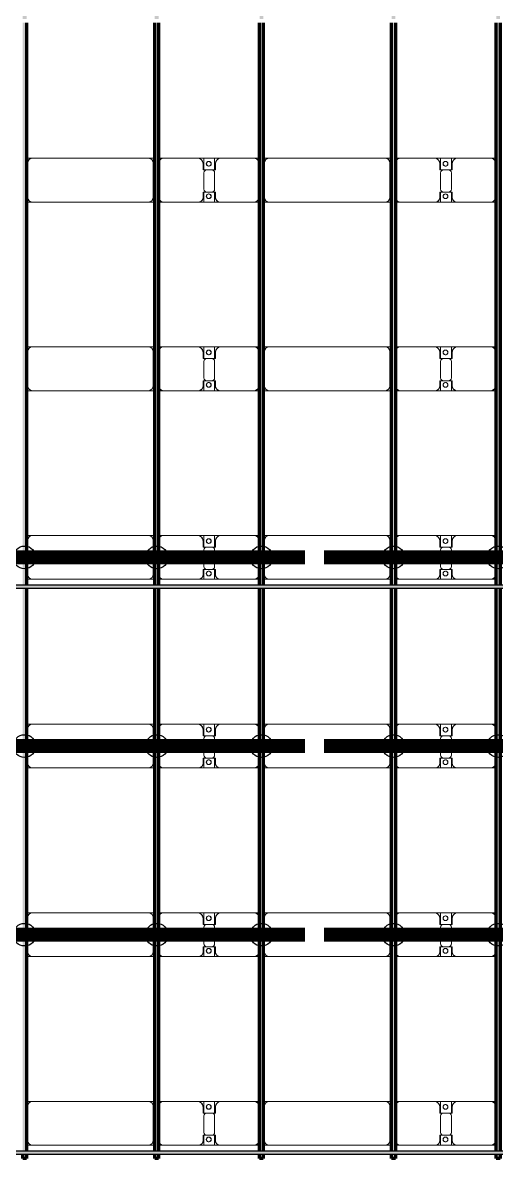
# Model space of a CAD drawing. Header units: millimetres. Extents: x -268744 to 115753, y -96240 to -10461.
# Drawn here: x -134259 to -129239, y -70687 to -58647 of the extents above; entities that cross this region are included whole.
import ezdxf

# ---------------------------------------------------------------- set-up
doc = ezdxf.new("R2010")
doc.units = ezdxf.units.MM
doc.layers.add('A-GENM', color=13, linetype='Continuous', lineweight=9)
doc.layers.add('S-BEAM', color=12, linetype='Continuous', lineweight=9)
doc.layers.add('GC-HOP 40x60 GIA CUONG', color=1, linetype='Continuous')

# ---------------------------------------------------------------- blocks, each defined once
blk = doc.blocks.new('Dầm C52 - Hộp 40x60-104813-KHUNG KẾT CẤU BÈ PIN 1')
at = {"layer": 'S-BEAM', "lineweight": 25}
blk.add_hatch(color=4, dxfattribs=at).paths.add_polyline_path([(-145811, -20), (145811, -20), (145811, 20), (-145811, 20)])
at = {"layer": 'S-BEAM', "color": 4, "lineweight": 25}
for p, q in [((-145811, 20), (145811, 20)), ((145811, -20), (-145811, -20))]:
    blk.add_line(p, q, dxfattribs=at)
blk = doc.blocks.new('Dầm C52 - Hộp 40x60-V24-KHUNG KẾT CẤU BÈ PIN 1')
at = {"layer": 'S-BEAM', "lineweight": 25}
blk.add_hatch(color=4, dxfattribs=at).paths.add_polyline_path([(-145811, -20), (145811, -20), (145811, 20), (-145811, 20)])
at = {"layer": 'S-BEAM', "color": 4, "lineweight": 25}
for p, q in [((-145811, 20), (145811, 20)), ((145811, -20), (-145811, -20))]:
    blk.add_line(p, q, dxfattribs=at)
blk = doc.blocks.new('Dai phao do pin - DẢI PHAO ĐỠ PIN-V29-KHUNG KẾT CẤU BÈ PIN 1')
at = {"layer": 'A-GENM', "color": 7}
for p, q in [((47008, 242), (47070, 242)), ((47008, 242), (47070, 242)), ((48300, 242), (47070, 242)), ((48300, 242), (48368, 242)), ((48300, 242), (48368, 242)), ((48408, 242), (48460, 242)), ((48408, 242), (48460, 242)), ((48820, 242), (48460, 242)), ((48820, 242), (49002, 242)), ((49002, 242), (48820, 242)), ((48888, 242), (49070, 242)), ((48888, 116), (48888, 242)), ((49070, 242), (48888, 242)), ((49002, 242), (49002, 116)), ((49420, 242), (49070, 242)), ((49420, 242), (49478, 242)), ((49420, 242), (49478, 242)), ((49518, 242), (49580, 242)), ((49518, 242), (49580, 242)), ((50810, 242), (49580, 242)), ((50810, 242), (50878, 242)), ((50810, 242), (50878, 242)), ((50918, 242), (50970, 242)), ((50918, 242), (50970, 242)), ((51330, 242), (50970, 242)), ((51330, 242), (51512, 242)), ((51512, 242), (51330, 242)), ((51398, 242), (51580, 242)), ((51398, 116), (51398, 242)), ((51580, 242), (51398, 242)), ((51512, 242), (51512, 116)), ((51930, 242), (51580, 242)), ((51930, 242), (51988, 242)), ((51930, 242), (51988, 242)), ((47020, 192), (47020, -173)), ((48350, -173), (48350, 192)), ((48410, 192), (48410, -173)), ((48880, 118), (48880, 182)), ((49010, 182), (49010, 118)), ((49470, -173), (49470, 192)), ((49530, 192), (49530, -173)), ((50860, -173), (50860, 192)), ((50920, 192), (50920, -173)), ((51390, 118), (51390, 182)), ((51520, 182), (51520, 118)), ((51980, -173), (51980, 192)), ((48972, 118), (48880, 118)), ((48888, 88), (48888, -88)), ((49010, 118), (48918, 118)), ((49002, -88), (49002, 88)), ((51482, 118), (51390, 118)), ((51398, 88), (51398, -88)), ((51520, 118), (51428, 118)), ((51512, -88), (51512, 88)), ((48880, -173), (48880, -118)), ((48880, -118), (48972, -118)), ((48888, -223), (48888, -116)), ((48918, -118), (49010, -118)), ((49002, -116), (49002, -223)), ((49010, -118), (49010, -173)), ((51390, -173), (51390, -118)), ((51390, -118), (51482, -118)), ((51398, -223), (51398, -116)), ((51428, -118), (51520, -118)), ((51512, -116), (51512, -223)), ((51520, -118), (51520, -173)), ((47070, -223), (47008, -223)), ((47070, -223), (47008, -223)), ((47070, -223), (48300, -223)), ((48368, -223), (48300, -223)), ((48368, -223), (48300, -223)), ((48460, -223), (48408, -223)), ((48460, -223), (48408, -223)), ((48460, -223), (48830, -223)), ((49002, -223), (48830, -223)), ((48830, -223), (49002, -223)), ((49060, -223), (48888, -223)), ((48888, -223), (49060, -223)), ((49060, -223), (49420, -223)), ((49478, -223), (49420, -223)), ((49478, -223), (49420, -223)), ((49580, -223), (49518, -223)), ((49580, -223), (49518, -223)), ((49580, -223), (50810, -223)), ((50878, -223), (50810, -223)), ((50878, -223), (50810, -223)), ((50970, -223), (50918, -223)), ((50970, -223), (50918, -223)), ((50970, -223), (51340, -223)), ((51512, -223), (51340, -223)), ((51340, -223), (51512, -223)), ((51570, -223), (51398, -223)), ((51398, -223), (51570, -223)), ((51570, -223), (51930, -223)), ((51988, -223), (51930, -223)), ((51988, -223), (51930, -223))]:
    blk.add_line(p, q, dxfattribs=at)
for centre, radius, start, end in [((47070, 192), 50, 90, 180), ((48300, 192), 50, 0, 90), ((48300, 192), 50, 60, 90), ((48460, 192), 50, 90, 180), ((48820, 182), 60, 0, 90), ((49070, 182), 60, 90, 180), ((49420, 192), 50, 0, 90), ((49580, 192), 50, 90, 180), ((50810, 192), 50, 360, 90), ((50810, 192), 50, 60, 90), ((50970, 192), 50, 90, 180), ((51330, 182), 60, 0, 90), ((51580, 182), 60, 90, 180), ((51930, 192), 50, 0, 90), ((47070, 192), 50, 150, 180), ((47070, 192), 50, 105, 135), ((48300, 192), 50, 15, 30), ((48460, 192), 50, 105, 180), ((48820, 182), 60, 0, 60), ((48939, 183), 25, 0, 180), ((48939, 183), 25, 0, 165), ((48939, 183), 25, 180, 360), ((48941, 183), 25, 0, 180), ((48941, 183), 25, 90, 180), ((48941, 183), 25, 180, 360), ((48941, 183), 25, 180, 300), ((48939, 183), 25, 210, 0), ((48941, 183), 25, 15, 75), ((48941, 183), 25, 330, 345), ((49070, 182), 60, 120, 180), ((49420, 192), 50, 0, 75), ((49580, 192), 50, 150, 180), ((49580, 192), 50, 105, 135), ((50810, 192), 50, 15, 30), ((50970, 192), 50, 105, 180), ((51330, 182), 60, 0, 60), ((51449, 183), 25, 360, 180), ((51449, 183), 25, 360, 165), ((51449, 183), 25, 180, 0), ((51451, 183), 25, 0, 180), ((51451, 183), 25, 90, 180), ((51451, 183), 25, 180, 0), ((51451, 183), 25, 180, 300), ((51449, 183), 25, 210, 360), ((51451, 183), 25, 15, 75), ((51451, 183), 25, 330, 345), ((51580, 182), 60, 120, 180), ((51930, 192), 50, 0, 75), ((48918, 88), 30, 90, 180), ((48972, 88), 30, 0, 90), ((51428, 88), 30, 90, 180), ((51482, 88), 30, 0, 90), ((48918, -88), 30, 180, 270), ((48972, -88), 30, 270, 360), ((51428, -88), 30, 180, 270), ((51482, -88), 30, 270, 0), ((47070, -173), 50, 180, 270), ((47070, -173), 50, 180, 210), ((47070, -173), 50, 240, 270), ((48300, -173), 50, 270, 0), ((48300, -173), 50, 285, 300), ((48300, -173), 50, 330, 0), ((48460, -173), 50, 180, 270), ((48460, -173), 50, 180, 255), ((48830, -173), 50, 270, 0), ((48830, -173), 50, 285, 0), ((48939, -162), 25, 0, 180), ((48939, -162), 25, 105, 165), ((48939, -162), 25, 180, 0), ((48939, -162), 25, 195, 0), ((48941, -162), 25, 360, 180), ((48941, -162), 25, 105, 180), ((48941, -162), 25, 180, 360), ((48941, -162), 25, 180, 270), ((48939, -162), 25, 0, 75), ((48941, -162), 25, 15, 75), ((48941, -162), 25, 285, 345), ((49060, -173), 50, 180, 270), ((49060, -173), 50, 180, 255), ((49420, -173), 50, 270, 360), ((49420, -173), 50, 285, 360), ((49580, -173), 50, 180, 270), ((49580, -173), 50, 180, 210), ((49580, -173), 50, 240, 270), ((50810, -173), 50, 270, 0), ((50810, -173), 50, 285, 300), ((50810, -173), 50, 330, 0), ((50970, -173), 50, 180, 270), ((50970, -173), 50, 180, 255), ((51340, -173), 50, 270, 360), ((51340, -173), 50, 285, 0), ((51449, -162), 25, 360, 180), ((51449, -162), 25, 105, 165), ((51449, -162), 25, 180, 0), ((51449, -162), 25, 195, 360), ((51451, -162), 25, 0, 180), ((51451, -162), 25, 105, 180), ((51451, -162), 25, 180, 0), ((51451, -162), 25, 180, 270), ((51449, -162), 25, 360, 75), ((51451, -162), 25, 15, 75), ((51451, -162), 25, 285, 345), ((51570, -173), 50, 180, 270), ((51570, -173), 50, 180, 255), ((51930, -173), 50, 270, 0), ((51930, -173), 50, 285, 0)]:
    blk.add_arc(centre, radius, start, end, dxfattribs=at)
blk = doc.blocks.new('Dai phao do pin - DẢI PHAO ĐỠ PIN-V30-KHUNG KẾT CẤU BÈ PIN 1')
at = {"layer": 'A-GENM', "color": 7}
for p, q in [((47008, 242), (47070, 242)), ((47008, 242), (47070, 242)), ((48300, 242), (47070, 242)), ((48300, 242), (48368, 242)), ((48300, 242), (48368, 242)), ((48408, 242), (48460, 242)), ((48408, 242), (48460, 242)), ((48820, 242), (48460, 242)), ((48820, 242), (49002, 242)), ((49002, 242), (48820, 242)), ((48888, 242), (49070, 242)), ((48888, 116), (48888, 242)), ((49070, 242), (48888, 242)), ((49002, 242), (49002, 116)), ((49420, 242), (49070, 242)), ((49420, 242), (49478, 242)), ((49420, 242), (49478, 242)), ((49518, 242), (49580, 242)), ((49518, 242), (49580, 242)), ((50810, 242), (49580, 242)), ((50810, 242), (50878, 242)), ((50810, 242), (50878, 242)), ((50918, 242), (50970, 242)), ((50918, 242), (50970, 242)), ((51330, 242), (50970, 242)), ((51330, 242), (51512, 242)), ((51512, 242), (51330, 242)), ((51398, 242), (51580, 242)), ((51398, 116), (51398, 242)), ((51580, 242), (51398, 242)), ((51512, 242), (51512, 116)), ((51930, 242), (51580, 242)), ((51930, 242), (51988, 242)), ((51930, 242), (51988, 242)), ((47020, 192), (47020, -173)), ((48350, -173), (48350, 192)), ((48410, 192), (48410, -173)), ((48880, 118), (48880, 182)), ((49010, 182), (49010, 118)), ((49470, -173), (49470, 192)), ((49530, 192), (49530, -173)), ((50860, -173), (50860, 192)), ((50920, 192), (50920, -173)), ((51390, 118), (51390, 182)), ((51520, 182), (51520, 118)), ((51980, -173), (51980, 192)), ((48972, 118), (48880, 118)), ((48888, 88), (48888, -88)), ((49010, 118), (48918, 118)), ((49002, -88), (49002, 88)), ((51482, 118), (51390, 118)), ((51398, 88), (51398, -88)), ((51520, 118), (51428, 118)), ((51512, -88), (51512, 88)), ((48880, -173), (48880, -118)), ((48880, -118), (48972, -118)), ((48888, -223), (48888, -116)), ((48918, -118), (49010, -118)), ((49002, -116), (49002, -223)), ((49010, -118), (49010, -173)), ((51390, -173), (51390, -118)), ((51390, -118), (51482, -118)), ((51398, -223), (51398, -116)), ((51428, -118), (51520, -118)), ((51512, -116), (51512, -223)), ((51520, -118), (51520, -173)), ((47070, -223), (47008, -223)), ((47070, -223), (47008, -223)), ((47070, -223), (48300, -223)), ((48368, -223), (48300, -223)), ((48368, -223), (48300, -223)), ((48460, -223), (48408, -223)), ((48460, -223), (48408, -223)), ((48460, -223), (48830, -223)), ((49002, -223), (48830, -223)), ((48830, -223), (49002, -223)), ((49060, -223), (48888, -223)), ((48888, -223), (49060, -223)), ((49060, -223), (49420, -223)), ((49478, -223), (49420, -223)), ((49478, -223), (49420, -223)), ((49580, -223), (49518, -223)), ((49580, -223), (49518, -223)), ((49580, -223), (50810, -223)), ((50878, -223), (50810, -223)), ((50878, -223), (50810, -223)), ((50970, -223), (50918, -223)), ((50970, -223), (50918, -223)), ((50970, -223), (51340, -223)), ((51512, -223), (51340, -223)), ((51340, -223), (51512, -223)), ((51570, -223), (51398, -223)), ((51398, -223), (51570, -223)), ((51570, -223), (51930, -223)), ((51988, -223), (51930, -223)), ((51988, -223), (51930, -223))]:
    blk.add_line(p, q, dxfattribs=at)
for centre, radius, start, end in [((47070, 192), 50, 90, 180), ((48300, 192), 50, 0, 90), ((48300, 192), 50, 60, 90), ((48460, 192), 50, 90, 180), ((48820, 182), 60, 0, 90), ((49070, 182), 60, 90, 180), ((49420, 192), 50, 0, 90), ((49580, 192), 50, 90, 180), ((50810, 192), 50, 360, 90), ((50810, 192), 50, 60, 90), ((50970, 192), 50, 90, 180), ((51330, 182), 60, 0, 90), ((51580, 182), 60, 90, 180), ((51930, 192), 50, 0, 90), ((47070, 192), 50, 150, 180), ((47070, 192), 50, 105, 135), ((48300, 192), 50, 15, 30), ((48460, 192), 50, 105, 180), ((48820, 182), 60, 0, 60), ((48939, 183), 25, 0, 180), ((48939, 183), 25, 0, 165), ((48939, 183), 25, 180, 360), ((48941, 183), 25, 0, 180), ((48941, 183), 25, 90, 180), ((48941, 183), 25, 180, 360), ((48941, 183), 25, 180, 300), ((48939, 183), 25, 210, 0), ((48941, 183), 25, 15, 75), ((48941, 183), 25, 330, 345), ((49070, 182), 60, 120, 180), ((49420, 192), 50, 0, 75), ((49580, 192), 50, 150, 180), ((49580, 192), 50, 105, 135), ((50810, 192), 50, 15, 30), ((50970, 192), 50, 105, 180), ((51330, 182), 60, 0, 60), ((51449, 183), 25, 360, 180), ((51449, 183), 25, 360, 165), ((51449, 183), 25, 180, 0), ((51451, 183), 25, 0, 180), ((51451, 183), 25, 90, 180), ((51451, 183), 25, 180, 0), ((51451, 183), 25, 180, 300), ((51449, 183), 25, 210, 360), ((51451, 183), 25, 15, 75), ((51451, 183), 25, 330, 345), ((51580, 182), 60, 120, 180), ((51930, 192), 50, 0, 75), ((48918, 88), 30, 90, 180), ((48972, 88), 30, 0, 90), ((51428, 88), 30, 90, 180), ((51482, 88), 30, 0, 90), ((48918, -88), 30, 180, 270), ((48972, -88), 30, 270, 360), ((51428, -88), 30, 180, 270), ((51482, -88), 30, 270, 0), ((47070, -173), 50, 180, 270), ((47070, -173), 50, 180, 210), ((47070, -173), 50, 240, 270), ((48300, -173), 50, 270, 0), ((48300, -173), 50, 285, 300), ((48300, -173), 50, 330, 0), ((48460, -173), 50, 180, 270), ((48460, -173), 50, 180, 255), ((48830, -173), 50, 270, 0), ((48830, -173), 50, 285, 0), ((48939, -162), 25, 0, 180), ((48939, -162), 25, 105, 165), ((48939, -162), 25, 180, 0), ((48939, -162), 25, 195, 0), ((48941, -162), 25, 360, 180), ((48941, -162), 25, 105, 180), ((48941, -162), 25, 180, 360), ((48941, -162), 25, 180, 270), ((48939, -162), 25, 0, 75), ((48941, -162), 25, 15, 75), ((48941, -162), 25, 285, 345), ((49060, -173), 50, 180, 270), ((49060, -173), 50, 180, 255), ((49420, -173), 50, 270, 360), ((49420, -173), 50, 285, 360), ((49580, -173), 50, 180, 270), ((49580, -173), 50, 180, 210), ((49580, -173), 50, 240, 270), ((50810, -173), 50, 270, 0), ((50810, -173), 50, 285, 300), ((50810, -173), 50, 330, 0), ((50970, -173), 50, 180, 270), ((50970, -173), 50, 180, 255), ((51340, -173), 50, 270, 360), ((51340, -173), 50, 285, 0), ((51449, -162), 25, 360, 180), ((51449, -162), 25, 105, 165), ((51449, -162), 25, 180, 0), ((51449, -162), 25, 195, 360), ((51451, -162), 25, 0, 180), ((51451, -162), 25, 105, 180), ((51451, -162), 25, 180, 0), ((51451, -162), 25, 180, 270), ((51449, -162), 25, 360, 75), ((51451, -162), 25, 15, 75), ((51451, -162), 25, 285, 345), ((51570, -173), 50, 180, 270), ((51570, -173), 50, 180, 255), ((51930, -173), 50, 270, 0), ((51930, -173), 50, 285, 0)]:
    blk.add_arc(centre, radius, start, end, dxfattribs=at)
blk = doc.blocks.new('Dai phao do pin - DẢI PHAO ĐỠ PIN-V31-KHUNG KẾT CẤU BÈ PIN 1')
at = {"layer": 'A-GENM', "color": 7}
for p, q in [((47008, 242), (47070, 242)), ((47008, 242), (47070, 242)), ((48300, 242), (47070, 242)), ((48300, 242), (48368, 242)), ((48300, 242), (48368, 242)), ((48408, 242), (48460, 242)), ((48408, 242), (48460, 242)), ((48820, 242), (48460, 242)), ((48820, 242), (49002, 242)), ((49002, 242), (48820, 242)), ((48888, 242), (49070, 242)), ((48888, 116), (48888, 242)), ((49070, 242), (48888, 242)), ((49002, 242), (49002, 116)), ((49420, 242), (49070, 242)), ((49420, 242), (49478, 242)), ((49420, 242), (49478, 242)), ((49518, 242), (49580, 242)), ((49518, 242), (49580, 242)), ((50810, 242), (49580, 242)), ((50810, 242), (50878, 242)), ((50810, 242), (50878, 242)), ((50918, 242), (50970, 242)), ((50918, 242), (50970, 242)), ((51330, 242), (50970, 242)), ((51330, 242), (51512, 242)), ((51512, 242), (51330, 242)), ((51398, 242), (51580, 242)), ((51398, 116), (51398, 242)), ((51580, 242), (51398, 242)), ((51512, 242), (51512, 116)), ((51930, 242), (51580, 242)), ((51930, 242), (51988, 242)), ((51930, 242), (51988, 242)), ((47020, 192), (47020, -173)), ((48350, -173), (48350, 192)), ((48410, 192), (48410, -173)), ((48880, 118), (48880, 182)), ((49010, 182), (49010, 118)), ((49470, -173), (49470, 192)), ((49530, 192), (49530, -173)), ((50860, -173), (50860, 192)), ((50920, 192), (50920, -173)), ((51390, 118), (51390, 182)), ((51520, 182), (51520, 118)), ((51980, -173), (51980, 192)), ((48972, 118), (48880, 118)), ((48888, 88), (48888, -88)), ((49010, 118), (48918, 118)), ((49002, -88), (49002, 88)), ((51482, 118), (51390, 118)), ((51398, 88), (51398, -88)), ((51520, 118), (51428, 118)), ((51512, -88), (51512, 88)), ((48880, -173), (48880, -118)), ((48880, -118), (48972, -118)), ((48888, -223), (48888, -116)), ((48918, -118), (49010, -118)), ((49002, -116), (49002, -223)), ((49010, -118), (49010, -173)), ((51390, -173), (51390, -118)), ((51390, -118), (51482, -118)), ((51398, -223), (51398, -116)), ((51428, -118), (51520, -118)), ((51512, -116), (51512, -223)), ((51520, -118), (51520, -173)), ((47070, -223), (47008, -223)), ((47070, -223), (47008, -223)), ((47070, -223), (48300, -223)), ((48368, -223), (48300, -223)), ((48368, -223), (48300, -223)), ((48460, -223), (48408, -223)), ((48460, -223), (48408, -223)), ((48460, -223), (48830, -223)), ((49002, -223), (48830, -223)), ((48830, -223), (49002, -223)), ((49060, -223), (48888, -223)), ((48888, -223), (49060, -223)), ((49060, -223), (49420, -223)), ((49478, -223), (49420, -223)), ((49478, -223), (49420, -223)), ((49580, -223), (49518, -223)), ((49580, -223), (49518, -223)), ((49580, -223), (50810, -223)), ((50878, -223), (50810, -223)), ((50878, -223), (50810, -223)), ((50970, -223), (50918, -223)), ((50970, -223), (50918, -223)), ((50970, -223), (51340, -223)), ((51512, -223), (51340, -223)), ((51340, -223), (51512, -223)), ((51570, -223), (51398, -223)), ((51398, -223), (51570, -223)), ((51570, -223), (51930, -223)), ((51988, -223), (51930, -223)), ((51988, -223), (51930, -223))]:
    blk.add_line(p, q, dxfattribs=at)
for centre, radius, start, end in [((47070, 192), 50, 90, 180), ((48300, 192), 50, 0, 90), ((48300, 192), 50, 60, 90), ((48460, 192), 50, 90, 180), ((48820, 182), 60, 0, 90), ((49070, 182), 60, 90, 180), ((49420, 192), 50, 0, 90), ((49580, 192), 50, 90, 180), ((50810, 192), 50, 360, 90), ((50810, 192), 50, 60, 90), ((50970, 192), 50, 90, 180), ((51330, 182), 60, 0, 90), ((51580, 182), 60, 90, 180), ((51930, 192), 50, 0, 90), ((47070, 192), 50, 150, 180), ((47070, 192), 50, 105, 135), ((48300, 192), 50, 15, 30), ((48460, 192), 50, 105, 180), ((48820, 182), 60, 0, 60), ((48939, 183), 25, 0, 180), ((48939, 183), 25, 0, 165), ((48939, 183), 25, 180, 360), ((48941, 183), 25, 0, 180), ((48941, 183), 25, 90, 180), ((48941, 183), 25, 180, 360), ((48941, 183), 25, 180, 300), ((48939, 183), 25, 210, 0), ((48941, 183), 25, 15, 75), ((48941, 183), 25, 330, 345), ((49070, 182), 60, 120, 180), ((49420, 192), 50, 0, 75), ((49580, 192), 50, 150, 180), ((49580, 192), 50, 105, 135), ((50810, 192), 50, 15, 30), ((50970, 192), 50, 105, 180), ((51330, 182), 60, 0, 60), ((51449, 183), 25, 360, 180), ((51449, 183), 25, 360, 165), ((51449, 183), 25, 180, 0), ((51451, 183), 25, 0, 180), ((51451, 183), 25, 90, 180), ((51451, 183), 25, 180, 0), ((51451, 183), 25, 180, 300), ((51449, 183), 25, 210, 360), ((51451, 183), 25, 15, 75), ((51451, 183), 25, 330, 345), ((51580, 182), 60, 120, 180), ((51930, 192), 50, 0, 75), ((48918, 88), 30, 90, 180), ((48972, 88), 30, 0, 90), ((51428, 88), 30, 90, 180), ((51482, 88), 30, 0, 90), ((48918, -88), 30, 180, 270), ((48972, -88), 30, 270, 360), ((51428, -88), 30, 180, 270), ((51482, -88), 30, 270, 0), ((47070, -173), 50, 180, 270), ((47070, -173), 50, 180, 210), ((47070, -173), 50, 240, 270), ((48300, -173), 50, 270, 0), ((48300, -173), 50, 285, 300), ((48300, -173), 50, 330, 0), ((48460, -173), 50, 180, 270), ((48460, -173), 50, 180, 255), ((48830, -173), 50, 270, 0), ((48830, -173), 50, 285, 0), ((48939, -162), 25, 0, 180), ((48939, -162), 25, 105, 165), ((48939, -162), 25, 180, 0), ((48939, -162), 25, 195, 0), ((48941, -162), 25, 360, 180), ((48941, -162), 25, 105, 180), ((48941, -162), 25, 180, 360), ((48941, -162), 25, 180, 270), ((48939, -162), 25, 0, 75), ((48941, -162), 25, 15, 75), ((48941, -162), 25, 285, 345), ((49060, -173), 50, 180, 270), ((49060, -173), 50, 180, 255), ((49420, -173), 50, 270, 360), ((49420, -173), 50, 285, 360), ((49580, -173), 50, 180, 270), ((49580, -173), 50, 180, 210), ((49580, -173), 50, 240, 270), ((50810, -173), 50, 270, 0), ((50810, -173), 50, 285, 300), ((50810, -173), 50, 330, 0), ((50970, -173), 50, 180, 270), ((50970, -173), 50, 180, 255), ((51340, -173), 50, 270, 360), ((51340, -173), 50, 285, 0), ((51449, -162), 25, 360, 180), ((51449, -162), 25, 105, 165), ((51449, -162), 25, 180, 0), ((51449, -162), 25, 195, 360), ((51451, -162), 25, 0, 180), ((51451, -162), 25, 105, 180), ((51451, -162), 25, 180, 0), ((51451, -162), 25, 180, 270), ((51449, -162), 25, 360, 75), ((51451, -162), 25, 15, 75), ((51451, -162), 25, 285, 345), ((51570, -173), 50, 180, 270), ((51570, -173), 50, 180, 255), ((51930, -173), 50, 270, 0), ((51930, -173), 50, 285, 0)]:
    blk.add_arc(centre, radius, start, end, dxfattribs=at)
blk = doc.blocks.new('Dai phao do pin - DẢI PHAO ĐỠ PIN-V32-KHUNG KẾT CẤU BÈ PIN 1')
at = {"layer": 'A-GENM', "color": 7}
for p, q in [((47008, 242), (47070, 242)), ((47008, 242), (47070, 242)), ((48300, 242), (47070, 242)), ((48300, 242), (48368, 242)), ((48300, 242), (48368, 242)), ((48408, 242), (48460, 242)), ((48408, 242), (48460, 242)), ((48820, 242), (48460, 242)), ((48820, 242), (49002, 242)), ((49002, 242), (48820, 242)), ((48888, 242), (49070, 242)), ((48888, 116), (48888, 242)), ((49070, 242), (48888, 242)), ((49002, 242), (49002, 116)), ((49420, 242), (49070, 242)), ((49420, 242), (49478, 242)), ((49420, 242), (49478, 242)), ((49518, 242), (49580, 242)), ((49518, 242), (49580, 242)), ((50810, 242), (49580, 242)), ((50810, 242), (50878, 242)), ((50810, 242), (50878, 242)), ((50918, 242), (50970, 242)), ((50918, 242), (50970, 242)), ((51330, 242), (50970, 242)), ((51330, 242), (51512, 242)), ((51512, 242), (51330, 242)), ((51398, 242), (51580, 242)), ((51398, 116), (51398, 242)), ((51580, 242), (51398, 242)), ((51512, 242), (51512, 116)), ((51930, 242), (51580, 242)), ((51930, 242), (51988, 242)), ((51930, 242), (51988, 242)), ((47020, 192), (47020, -173)), ((48350, -173), (48350, 192)), ((48410, 192), (48410, -173)), ((48880, 118), (48880, 182)), ((49010, 182), (49010, 118)), ((49470, -173), (49470, 192)), ((49530, 192), (49530, -173)), ((50860, -173), (50860, 192)), ((50920, 192), (50920, -173)), ((51390, 118), (51390, 182)), ((51520, 182), (51520, 118)), ((51980, -173), (51980, 192)), ((48972, 118), (48880, 118)), ((48888, 88), (48888, -88)), ((49010, 118), (48918, 118)), ((49002, -88), (49002, 88)), ((51482, 118), (51390, 118)), ((51398, 88), (51398, -88)), ((51520, 118), (51428, 118)), ((51512, -88), (51512, 88)), ((48880, -173), (48880, -118)), ((48880, -118), (48972, -118)), ((48888, -223), (48888, -116)), ((48918, -118), (49010, -118)), ((49002, -116), (49002, -223)), ((49010, -118), (49010, -173)), ((51390, -173), (51390, -118)), ((51390, -118), (51482, -118)), ((51398, -223), (51398, -116)), ((51428, -118), (51520, -118)), ((51512, -116), (51512, -223)), ((51520, -118), (51520, -173)), ((47070, -223), (47008, -223)), ((47070, -223), (47008, -223)), ((47070, -223), (48300, -223)), ((48368, -223), (48300, -223)), ((48368, -223), (48300, -223)), ((48460, -223), (48408, -223)), ((48460, -223), (48408, -223)), ((48460, -223), (48830, -223)), ((49002, -223), (48830, -223)), ((48830, -223), (49002, -223)), ((49060, -223), (48888, -223)), ((48888, -223), (49060, -223)), ((49060, -223), (49420, -223)), ((49478, -223), (49420, -223)), ((49478, -223), (49420, -223)), ((49580, -223), (49518, -223)), ((49580, -223), (49518, -223)), ((49580, -223), (50810, -223)), ((50878, -223), (50810, -223)), ((50878, -223), (50810, -223)), ((50970, -223), (50918, -223)), ((50970, -223), (50918, -223)), ((50970, -223), (51340, -223)), ((51512, -223), (51340, -223)), ((51340, -223), (51512, -223)), ((51570, -223), (51398, -223)), ((51398, -223), (51570, -223)), ((51570, -223), (51930, -223)), ((51988, -223), (51930, -223)), ((51988, -223), (51930, -223))]:
    blk.add_line(p, q, dxfattribs=at)
for centre, radius, start, end in [((47070, 192), 50, 90, 180), ((48300, 192), 50, 0, 90), ((48300, 192), 50, 60, 90), ((48460, 192), 50, 90, 180), ((48820, 182), 60, 0, 90), ((49070, 182), 60, 90, 180), ((49420, 192), 50, 0, 90), ((49580, 192), 50, 90, 180), ((50810, 192), 50, 360, 90), ((50810, 192), 50, 60, 90), ((50970, 192), 50, 90, 180), ((51330, 182), 60, 0, 90), ((51580, 182), 60, 90, 180), ((51930, 192), 50, 0, 90), ((47070, 192), 50, 150, 180), ((47070, 192), 50, 105, 135), ((48300, 192), 50, 15, 30), ((48460, 192), 50, 105, 180), ((48820, 182), 60, 0, 60), ((48939, 183), 25, 0, 180), ((48939, 183), 25, 0, 165), ((48939, 183), 25, 180, 360), ((48941, 183), 25, 0, 180), ((48941, 183), 25, 90, 180), ((48941, 183), 25, 180, 360), ((48941, 183), 25, 180, 300), ((48939, 183), 25, 210, 0), ((48941, 183), 25, 15, 75), ((48941, 183), 25, 330, 345), ((49070, 182), 60, 120, 180), ((49420, 192), 50, 0, 75), ((49580, 192), 50, 150, 180), ((49580, 192), 50, 105, 135), ((50810, 192), 50, 15, 30), ((50970, 192), 50, 105, 180), ((51330, 182), 60, 0, 60), ((51449, 183), 25, 360, 180), ((51449, 183), 25, 360, 165), ((51449, 183), 25, 180, 0), ((51451, 183), 25, 0, 180), ((51451, 183), 25, 90, 180), ((51451, 183), 25, 180, 0), ((51451, 183), 25, 180, 300), ((51449, 183), 25, 210, 360), ((51451, 183), 25, 15, 75), ((51451, 183), 25, 330, 345), ((51580, 182), 60, 120, 180), ((51930, 192), 50, 0, 75), ((48918, 88), 30, 90, 180), ((48972, 88), 30, 0, 90), ((51428, 88), 30, 90, 180), ((51482, 88), 30, 0, 90), ((48918, -88), 30, 180, 270), ((48972, -88), 30, 270, 360), ((51428, -88), 30, 180, 270), ((51482, -88), 30, 270, 0), ((47070, -173), 50, 180, 270), ((47070, -173), 50, 180, 210), ((47070, -173), 50, 240, 270), ((48300, -173), 50, 270, 0), ((48300, -173), 50, 285, 300), ((48300, -173), 50, 330, 0), ((48460, -173), 50, 180, 270), ((48460, -173), 50, 180, 255), ((48830, -173), 50, 270, 0), ((48830, -173), 50, 285, 0), ((48939, -162), 25, 0, 180), ((48939, -162), 25, 105, 165), ((48939, -162), 25, 180, 0), ((48939, -162), 25, 195, 0), ((48941, -162), 25, 360, 180), ((48941, -162), 25, 105, 180), ((48941, -162), 25, 180, 360), ((48941, -162), 25, 180, 270), ((48939, -162), 25, 0, 75), ((48941, -162), 25, 15, 75), ((48941, -162), 25, 285, 345), ((49060, -173), 50, 180, 270), ((49060, -173), 50, 180, 255), ((49420, -173), 50, 270, 360), ((49420, -173), 50, 285, 360), ((49580, -173), 50, 180, 270), ((49580, -173), 50, 180, 210), ((49580, -173), 50, 240, 270), ((50810, -173), 50, 270, 0), ((50810, -173), 50, 285, 300), ((50810, -173), 50, 330, 0), ((50970, -173), 50, 180, 270), ((50970, -173), 50, 180, 255), ((51340, -173), 50, 270, 360), ((51340, -173), 50, 285, 0), ((51449, -162), 25, 360, 180), ((51449, -162), 25, 105, 165), ((51449, -162), 25, 180, 0), ((51449, -162), 25, 195, 360), ((51451, -162), 25, 0, 180), ((51451, -162), 25, 105, 180), ((51451, -162), 25, 180, 0), ((51451, -162), 25, 180, 270), ((51449, -162), 25, 360, 75), ((51451, -162), 25, 15, 75), ((51451, -162), 25, 285, 345), ((51570, -173), 50, 180, 270), ((51570, -173), 50, 180, 255), ((51930, -173), 50, 270, 0), ((51930, -173), 50, 285, 0)]:
    blk.add_arc(centre, radius, start, end, dxfattribs=at)
blk = doc.blocks.new('Dai phao do pin - DẢI PHAO ĐỠ PIN-V33-KHUNG KẾT CẤU BÈ PIN 1')
at = {"layer": 'A-GENM', "color": 7}
for p, q in [((47008, 242), (47070, 242)), ((47008, 242), (47070, 242)), ((48300, 242), (47070, 242)), ((48300, 242), (48368, 242)), ((48300, 242), (48368, 242)), ((48408, 242), (48460, 242)), ((48408, 242), (48460, 242)), ((48820, 242), (48460, 242)), ((48820, 242), (49002, 242)), ((49002, 242), (48820, 242)), ((48888, 242), (49070, 242)), ((48888, 116), (48888, 242)), ((49070, 242), (48888, 242)), ((49002, 242), (49002, 116)), ((49420, 242), (49070, 242)), ((49420, 242), (49478, 242)), ((49420, 242), (49478, 242)), ((49518, 242), (49580, 242)), ((49518, 242), (49580, 242)), ((50810, 242), (49580, 242)), ((50810, 242), (50878, 242)), ((50810, 242), (50878, 242)), ((50918, 242), (50970, 242)), ((50918, 242), (50970, 242)), ((51330, 242), (50970, 242)), ((51330, 242), (51512, 242)), ((51512, 242), (51330, 242)), ((51398, 242), (51580, 242)), ((51398, 116), (51398, 242)), ((51580, 242), (51398, 242)), ((51512, 242), (51512, 116)), ((51930, 242), (51580, 242)), ((51930, 242), (51988, 242)), ((51930, 242), (51988, 242)), ((47020, 192), (47020, -173)), ((48350, -173), (48350, 192)), ((48410, 192), (48410, -173)), ((48880, 118), (48880, 182)), ((49010, 182), (49010, 118)), ((49470, -173), (49470, 192)), ((49530, 192), (49530, -173)), ((50860, -173), (50860, 192)), ((50920, 192), (50920, -173)), ((51390, 118), (51390, 182)), ((51520, 182), (51520, 118)), ((51980, -173), (51980, 192)), ((48972, 118), (48880, 118)), ((48888, 88), (48888, -88)), ((49010, 118), (48918, 118)), ((49002, -88), (49002, 88)), ((51482, 118), (51390, 118)), ((51398, 88), (51398, -88)), ((51520, 118), (51428, 118)), ((51512, -88), (51512, 88)), ((48880, -173), (48880, -118)), ((48880, -118), (48972, -118)), ((48888, -223), (48888, -116)), ((48918, -118), (49010, -118)), ((49002, -116), (49002, -223)), ((49010, -118), (49010, -173)), ((51390, -173), (51390, -118)), ((51390, -118), (51482, -118)), ((51398, -223), (51398, -116)), ((51428, -118), (51520, -118)), ((51512, -116), (51512, -223)), ((51520, -118), (51520, -173)), ((47070, -223), (47008, -223)), ((47070, -223), (47008, -223)), ((47070, -223), (48300, -223)), ((48368, -223), (48300, -223)), ((48368, -223), (48300, -223)), ((48460, -223), (48408, -223)), ((48460, -223), (48408, -223)), ((48460, -223), (48830, -223)), ((49002, -223), (48830, -223)), ((48830, -223), (49002, -223)), ((49060, -223), (48888, -223)), ((48888, -223), (49060, -223)), ((49060, -223), (49420, -223)), ((49478, -223), (49420, -223)), ((49478, -223), (49420, -223)), ((49580, -223), (49518, -223)), ((49580, -223), (49518, -223)), ((49580, -223), (50810, -223)), ((50878, -223), (50810, -223)), ((50878, -223), (50810, -223)), ((50970, -223), (50918, -223)), ((50970, -223), (50918, -223)), ((50970, -223), (51340, -223)), ((51512, -223), (51340, -223)), ((51340, -223), (51512, -223)), ((51570, -223), (51398, -223)), ((51398, -223), (51570, -223)), ((51570, -223), (51930, -223)), ((51988, -223), (51930, -223)), ((51988, -223), (51930, -223))]:
    blk.add_line(p, q, dxfattribs=at)
for centre, radius, start, end in [((47070, 192), 50, 90, 180), ((48300, 192), 50, 0, 90), ((48300, 192), 50, 60, 90), ((48460, 192), 50, 90, 180), ((48820, 182), 60, 0, 90), ((49070, 182), 60, 90, 180), ((49420, 192), 50, 0, 90), ((49580, 192), 50, 90, 180), ((50810, 192), 50, 360, 90), ((50810, 192), 50, 60, 90), ((50970, 192), 50, 90, 180), ((51330, 182), 60, 0, 90), ((51580, 182), 60, 90, 180), ((51930, 192), 50, 0, 90), ((47070, 192), 50, 150, 180), ((47070, 192), 50, 105, 135), ((48300, 192), 50, 15, 30), ((48460, 192), 50, 105, 180), ((48820, 182), 60, 0, 60), ((48939, 183), 25, 0, 180), ((48939, 183), 25, 0, 165), ((48939, 183), 25, 180, 360), ((48941, 183), 25, 0, 180), ((48941, 183), 25, 90, 180), ((48941, 183), 25, 180, 360), ((48941, 183), 25, 180, 300), ((48939, 183), 25, 210, 0), ((48941, 183), 25, 15, 75), ((48941, 183), 25, 330, 345), ((49070, 182), 60, 120, 180), ((49420, 192), 50, 0, 75), ((49580, 192), 50, 150, 180), ((49580, 192), 50, 105, 135), ((50810, 192), 50, 15, 30), ((50970, 192), 50, 105, 180), ((51330, 182), 60, 0, 60), ((51449, 183), 25, 360, 180), ((51449, 183), 25, 360, 165), ((51449, 183), 25, 180, 0), ((51451, 183), 25, 0, 180), ((51451, 183), 25, 90, 180), ((51451, 183), 25, 180, 0), ((51451, 183), 25, 180, 300), ((51449, 183), 25, 210, 360), ((51451, 183), 25, 15, 75), ((51451, 183), 25, 330, 345), ((51580, 182), 60, 120, 180), ((51930, 192), 50, 0, 75), ((48918, 88), 30, 90, 180), ((48972, 88), 30, 0, 90), ((51428, 88), 30, 90, 180), ((51482, 88), 30, 0, 90), ((48918, -88), 30, 180, 270), ((48972, -88), 30, 270, 360), ((51428, -88), 30, 180, 270), ((51482, -88), 30, 270, 0), ((47070, -173), 50, 180, 270), ((47070, -173), 50, 180, 210), ((47070, -173), 50, 240, 270), ((48300, -173), 50, 270, 0), ((48300, -173), 50, 285, 300), ((48300, -173), 50, 330, 0), ((48460, -173), 50, 180, 270), ((48460, -173), 50, 180, 255), ((48830, -173), 50, 270, 0), ((48830, -173), 50, 285, 0), ((48939, -162), 25, 0, 180), ((48939, -162), 25, 105, 165), ((48939, -162), 25, 180, 0), ((48939, -162), 25, 195, 0), ((48941, -162), 25, 360, 180), ((48941, -162), 25, 105, 180), ((48941, -162), 25, 180, 360), ((48941, -162), 25, 180, 270), ((48939, -162), 25, 0, 75), ((48941, -162), 25, 15, 75), ((48941, -162), 25, 285, 345), ((49060, -173), 50, 180, 270), ((49060, -173), 50, 180, 255), ((49420, -173), 50, 270, 360), ((49420, -173), 50, 285, 360), ((49580, -173), 50, 180, 270), ((49580, -173), 50, 180, 210), ((49580, -173), 50, 240, 270), ((50810, -173), 50, 270, 0), ((50810, -173), 50, 285, 300), ((50810, -173), 50, 330, 0), ((50970, -173), 50, 180, 270), ((50970, -173), 50, 180, 255), ((51340, -173), 50, 270, 360), ((51340, -173), 50, 285, 0), ((51449, -162), 25, 360, 180), ((51449, -162), 25, 105, 165), ((51449, -162), 25, 180, 0), ((51449, -162), 25, 195, 360), ((51451, -162), 25, 0, 180), ((51451, -162), 25, 105, 180), ((51451, -162), 25, 180, 0), ((51451, -162), 25, 180, 270), ((51449, -162), 25, 360, 75), ((51451, -162), 25, 15, 75), ((51451, -162), 25, 285, 345), ((51570, -173), 50, 180, 270), ((51570, -173), 50, 180, 255), ((51930, -173), 50, 270, 0), ((51930, -173), 50, 285, 0)]:
    blk.add_arc(centre, radius, start, end, dxfattribs=at)
blk = doc.blocks.new('Dai phao do pin - DẢI PHAO ĐỠ PIN-V34-KHUNG KẾT CẤU BÈ PIN 1')
at = {"layer": 'A-GENM', "color": 7}
for p, q in [((47008, 242), (47070, 242)), ((47008, 242), (47070, 242)), ((48300, 242), (47070, 242)), ((48300, 242), (48368, 242)), ((48300, 242), (48368, 242)), ((48408, 242), (48460, 242)), ((48408, 242), (48460, 242)), ((48820, 242), (48460, 242)), ((48820, 242), (49002, 242)), ((49002, 242), (48820, 242)), ((48888, 242), (49070, 242)), ((48888, 116), (48888, 242)), ((49070, 242), (48888, 242)), ((49002, 242), (49002, 116)), ((49420, 242), (49070, 242)), ((49420, 242), (49478, 242)), ((49420, 242), (49478, 242)), ((49518, 242), (49580, 242)), ((49518, 242), (49580, 242)), ((50810, 242), (49580, 242)), ((50810, 242), (50878, 242)), ((50810, 242), (50878, 242)), ((50918, 242), (50970, 242)), ((50918, 242), (50970, 242)), ((51330, 242), (50970, 242)), ((51330, 242), (51512, 242)), ((51512, 242), (51330, 242)), ((51398, 242), (51580, 242)), ((51398, 116), (51398, 242)), ((51580, 242), (51398, 242)), ((51512, 242), (51512, 116)), ((51930, 242), (51580, 242)), ((51930, 242), (51988, 242)), ((51930, 242), (51988, 242)), ((47020, 192), (47020, -173)), ((48350, -173), (48350, 192)), ((48410, 192), (48410, -173)), ((48880, 118), (48880, 182)), ((49010, 182), (49010, 118)), ((49470, -173), (49470, 192)), ((49530, 192), (49530, -173)), ((50860, -173), (50860, 192)), ((50920, 192), (50920, -173)), ((51390, 118), (51390, 182)), ((51520, 182), (51520, 118)), ((51980, -173), (51980, 192)), ((48972, 118), (48880, 118)), ((48888, 88), (48888, -88)), ((49010, 118), (48918, 118)), ((49002, -88), (49002, 88)), ((51482, 118), (51390, 118)), ((51398, 88), (51398, -88)), ((51520, 118), (51428, 118)), ((51512, -88), (51512, 88)), ((48880, -173), (48880, -118)), ((48880, -118), (48972, -118)), ((48888, -223), (48888, -116)), ((48918, -118), (49010, -118)), ((49002, -116), (49002, -223)), ((49010, -118), (49010, -173)), ((51390, -173), (51390, -118)), ((51390, -118), (51482, -118)), ((51398, -223), (51398, -116)), ((51428, -118), (51520, -118)), ((51512, -116), (51512, -223)), ((51520, -118), (51520, -173)), ((47070, -223), (47008, -223)), ((47070, -223), (47008, -223)), ((47070, -223), (48300, -223)), ((48368, -223), (48300, -223)), ((48368, -223), (48300, -223)), ((48460, -223), (48408, -223)), ((48460, -223), (48408, -223)), ((48460, -223), (48830, -223)), ((49002, -223), (48830, -223)), ((48830, -223), (49002, -223)), ((49060, -223), (48888, -223)), ((48888, -223), (49060, -223)), ((49060, -223), (49420, -223)), ((49478, -223), (49420, -223)), ((49478, -223), (49420, -223)), ((49580, -223), (49518, -223)), ((49580, -223), (49518, -223)), ((49580, -223), (50810, -223)), ((50878, -223), (50810, -223)), ((50878, -223), (50810, -223)), ((50970, -223), (50918, -223)), ((50970, -223), (50918, -223)), ((50970, -223), (51340, -223)), ((51512, -223), (51340, -223)), ((51340, -223), (51512, -223)), ((51570, -223), (51398, -223)), ((51398, -223), (51570, -223)), ((51570, -223), (51930, -223)), ((51988, -223), (51930, -223)), ((51988, -223), (51930, -223))]:
    blk.add_line(p, q, dxfattribs=at)
for centre, radius, start, end in [((47070, 192), 50, 90, 180), ((48300, 192), 50, 0, 90), ((48300, 192), 50, 60, 90), ((48460, 192), 50, 90, 180), ((48820, 182), 60, 0, 90), ((49070, 182), 60, 90, 180), ((49420, 192), 50, 0, 90), ((49580, 192), 50, 90, 180), ((50810, 192), 50, 360, 90), ((50810, 192), 50, 60, 90), ((50970, 192), 50, 90, 180), ((51330, 182), 60, 0, 90), ((51580, 182), 60, 90, 180), ((51930, 192), 50, 0, 90), ((47070, 192), 50, 150, 180), ((47070, 192), 50, 105, 135), ((48300, 192), 50, 15, 30), ((48460, 192), 50, 105, 180), ((48820, 182), 60, 0, 60), ((48939, 183), 25, 0, 180), ((48939, 183), 25, 0, 165), ((48939, 183), 25, 180, 360), ((48941, 183), 25, 0, 180), ((48941, 183), 25, 90, 180), ((48941, 183), 25, 180, 360), ((48941, 183), 25, 180, 300), ((48939, 183), 25, 210, 0), ((48941, 183), 25, 15, 75), ((48941, 183), 25, 330, 345), ((49070, 182), 60, 120, 180), ((49420, 192), 50, 0, 75), ((49580, 192), 50, 150, 180), ((49580, 192), 50, 105, 135), ((50810, 192), 50, 15, 30), ((50970, 192), 50, 105, 180), ((51330, 182), 60, 0, 60), ((51449, 183), 25, 360, 180), ((51449, 183), 25, 360, 165), ((51449, 183), 25, 180, 0), ((51451, 183), 25, 0, 180), ((51451, 183), 25, 90, 180), ((51451, 183), 25, 180, 0), ((51451, 183), 25, 180, 300), ((51449, 183), 25, 210, 360), ((51451, 183), 25, 15, 75), ((51451, 183), 25, 330, 345), ((51580, 182), 60, 120, 180), ((51930, 192), 50, 0, 75), ((48918, 88), 30, 90, 180), ((48972, 88), 30, 0, 90), ((51428, 88), 30, 90, 180), ((51482, 88), 30, 0, 90), ((48918, -88), 30, 180, 270), ((48972, -88), 30, 270, 360), ((51428, -88), 30, 180, 270), ((51482, -88), 30, 270, 0), ((47070, -173), 50, 180, 270), ((47070, -173), 50, 180, 210), ((47070, -173), 50, 240, 270), ((48300, -173), 50, 270, 0), ((48300, -173), 50, 285, 300), ((48300, -173), 50, 330, 0), ((48460, -173), 50, 180, 270), ((48460, -173), 50, 180, 255), ((48830, -173), 50, 270, 0), ((48830, -173), 50, 285, 0), ((48939, -162), 25, 0, 180), ((48939, -162), 25, 105, 165), ((48939, -162), 25, 180, 0), ((48939, -162), 25, 195.7285, 0), ((48941, -162), 25, 360, 180), ((48941, -162), 25, 105, 180), ((48941, -162), 25, 180, 360), ((48941, -162), 25, 180, 270), ((48939, -162), 25, 0, 75), ((48941, -162), 25, 15, 75), ((48941, -162), 25, 285, 345), ((49060, -173), 50, 180, 270), ((49060, -173), 50, 180, 255), ((49420, -173), 50, 270, 360), ((49420, -173), 50, 285, 360), ((49580, -173), 50, 180, 270), ((49580, -173), 50, 180, 210), ((49580, -173), 50, 240, 270), ((50810, -173), 50, 270, 0), ((50810, -173), 50, 285, 300), ((50810, -173), 50, 330, 0), ((50970, -173), 50, 180, 270), ((50970, -173), 50, 180, 255), ((51340, -173), 50, 270, 360), ((51340, -173), 50, 285, 0), ((51449, -162), 25, 360, 180), ((51449, -162), 25, 105, 165), ((51449, -162), 25, 180, 0), ((51449, -162), 25, 195.7285, 360), ((51451, -162), 25, 0, 180), ((51451, -162), 25, 105, 180), ((51451, -162), 25, 180, 0), ((51451, -162), 25, 180, 270), ((51449, -162), 25, 360, 75), ((51451, -162), 25, 15, 75), ((51451, -162), 25, 285, 345), ((51570, -173), 50, 180, 270), ((51570, -173), 50, 180, 255), ((51930, -173), 50, 270, 0), ((51930, -173), 50, 285, 0)]:
    blk.add_arc(centre, radius, start, end, dxfattribs=at)
blk = doc.blocks.new('Dầm C52 - Dầm C52-V21-KHUNG KẾT CẤU BÈ PIN 1')
at = {"layer": 'S-BEAM', "lineweight": 140}
h = blk.add_hatch(color=1, dxfattribs=at)
h.paths.add_polyline_path([(-25481, 20), (-25481, -20), (-25441, -20), (-25445, 20)])
h.paths.add_polyline_path([(-25401, 20), (-25401, -20), (-19441, -20), (-19443, 20), (-24983, 20)])
h.paths.add_polyline_path([(-19401, 6), (-19401, -20), (-13441, -20), (-13441, 20), (-19401, 20)])
h.paths.add_polyline_path([(-13401, 6), (-13401, -20), (-7441, -20), (-7441, 20), (-13401, 20)])
h.paths.add_polyline_path([(-7401, -20), (-1441, -20), (-1441, 20), (-7401, 20), (-7401, 6)])
h.paths.add_polyline_path([(-1401, 6), (-1401, -20), (4559, -20), (4559, 20), (-1401, 20)])
h.paths.add_polyline_path([(4599, 20), (4599, -20), (10559, -20), (10559, 20), (5027, 20)])
h.paths.add_polyline_path([(10599, 6), (10599, -20), (16559, -20), (16559, 20), (10599, 20)])
h.paths.add_polyline_path([(16599, -20), (22559, -20), (22559, 20), (16599, 20), (16599, 6)])
h.paths.add_polyline_path([(22599, 6), (22599, -20), (25259, -20), (25259, 20), (22599, 20)])
h.paths.add_polyline_path([(25299, -20), (25481, -20), (25481, 20), (25299, 20), (25299, 6)])
at = {"layer": 'S-BEAM', "color": 1, "lineweight": 140}
for p, q in [((-25481, -20), (-25481, 20)), ((-25481, 20), (-25445, 20)), ((-25441, -20), (-25481, -20)), ((-19443, -20), (-25401, -20)), ((-13441, -20), (-19401, -20))]:
    blk.add_line(p, q, dxfattribs=at)
blk = doc.blocks.new('Dầm C52 - Dầm C52-102503-KHUNG KẾT CẤU BÈ PIN 1')
at = {"layer": 'S-BEAM', "lineweight": 140}
h = blk.add_hatch(color=1, dxfattribs=at)
h.paths.add_polyline_path([(-25481, 20), (-25481, -20), (-25441, -20), (-25441, 20)])
h.paths.add_polyline_path([(-25401, 20), (-25401, -20), (-19441, -20), (-19443, 20), (-24983, 20)])
h.paths.add_polyline_path([(-19401, 20), (-19401, -20), (-13441, -20), (-13441, 20), (-17596, 20)])
h.paths.add_polyline_path([(-13401, -20), (-7441, -20), (-7441, 20), (-13401, 20)])
h.paths.add_polyline_path([(-7401, -20), (-1441, -20), (-1441, 20), (-7401, 20)])
h.paths.add_polyline_path([(-1401, -20), (4559, -20), (4559, 20), (-1401, 20)])
h.paths.add_polyline_path([(4599, -20), (10559, -20), (10559, 20), (4599, 20)])
h.paths.add_polyline_path([(10599, 20), (10599, -20), (16559, -20), (16559, 20), (11953, 20)])
h.paths.add_polyline_path([(16599, -20), (22559, -20), (22559, 20), (16599, 20)])
h.paths.add_polyline_path([(22599, -20), (25259, -20), (25259, 20), (22599, 20)])
h.paths.add_polyline_path([(25299, -20), (25442, -20), (25442, 20), (25299, 20)])
at = {"layer": 'S-BEAM', "color": 1, "lineweight": 140}
for p, q in [((-25481, -20), (-25481, 20)), ((-25481, 20), (-25441, 20)), ((-25401, 20), (-19443, 20)), ((-19401, 20), (-13441, 20)), ((-25441, -20), (-25481, -20)), ((-19443, -20), (-25401, -20)), ((-13441, -20), (-19401, -20))]:
    blk.add_line(p, q, dxfattribs=at)
blk = doc.blocks.new('Dầm C52 - Dầm C52-V2-KHUNG KẾT CẤU BÈ PIN 1')
at = {"layer": 'S-BEAM', "lineweight": 140}
h = blk.add_hatch(color=1, dxfattribs=at)
h.paths.add_polyline_path([(-25481, 20), (-25481, -20), (-25441, -20), (-25441, 20)])
h.paths.add_polyline_path([(-25401, 20), (-25401, -20), (-19441, -20), (-19443, 20), (-24983, 20)])
h.paths.add_polyline_path([(-19401, 20), (-19401, -20), (-13441, -20), (-13441, 20), (-18520, 20)])
h.paths.add_polyline_path([(-13401, -20), (-7441, -20), (-7441, 20), (-13401, 20)])
h.paths.add_polyline_path([(-7401, 20), (-7401, -20), (-1441, -20), (-1441, 20), (-6515, 20)])
h.paths.add_polyline_path([(-1401, 20), (-1401, -20), (4559, -20), (4559, 20), (-975, 20)])
h.paths.add_polyline_path([(4599, -20), (10559, -20), (10559, 20), (4599, 20)])
h.paths.add_polyline_path([(10599, -20), (16559, -20), (16559, 20), (10599, 20)])
h.paths.add_polyline_path([(16599, 20), (16599, -20), (22559, -20), (22559, 20), (17493, 20)])
h.paths.add_polyline_path([(22599, 20), (22599, -20), (25259, -20), (25259, 20), (23034, 20)])
h.paths.add_polyline_path([(25299, -20), (25481, -20), (25481, 20), (25299, 20)])
at = {"layer": 'S-BEAM', "color": 1, "lineweight": 140}
for p, q in [((-25481, -20), (-25481, 20)), ((-25481, 20), (-25441, 20)), ((-25401, 20), (-19443, 20)), ((-19401, 20), (-13441, 20)), ((-25441, -20), (-25481, -20)), ((-19443, -20), (-25401, -20)), ((-13441, -20), (-19401, -20))]:
    blk.add_line(p, q, dxfattribs=at)
blk = doc.blocks.new('be pin 1_rvt-1-KHUNG KẾT CẤU BÈ PIN 1')
at = {"layer": 'A-GENM', "lineweight": 9}
for name, p in [('Dai phao do pin - DẢI PHAO ĐỠ PIN-V34-KHUNG KẾT CẤU BÈ PIN 1', (-181227, -60325)), ('Dai phao do pin - DẢI PHAO ĐỠ PIN-V33-KHUNG KẾT CẤU BÈ PIN 1', (-181227, -62325)), ('Dai phao do pin - DẢI PHAO ĐỠ PIN-V32-KHUNG KẾT CẤU BÈ PIN 1', (-181227, -64325)), ('Dai phao do pin - DẢI PHAO ĐỠ PIN-V31-KHUNG KẾT CẤU BÈ PIN 1', (-181227, -66325)), ('Dai phao do pin - DẢI PHAO ĐỠ PIN-V30-KHUNG KẾT CẤU BÈ PIN 1', (-181227, -68325)), ('Dai phao do pin - DẢI PHAO ĐỠ PIN-V29-KHUNG KẾT CẤU BÈ PIN 1', (-181227, -70325))]:
    blk.add_blockref(name, p, dxfattribs=at)
at = {"layer": 'S-BEAM', "lineweight": 9, "rotation": 90.00000000032618}
for name, p in [('Dầm C52 - Dầm C52-V21-KHUNG KẾT CẤU BÈ PIN 1', (-134239, -45206)), ('Dầm C52 - Dầm C52-V2-KHUNG KẾT CẤU BÈ PIN 1', (-131729, -45206)), ('Dầm C52 - Dầm C52-V2-KHUNG KẾT CẤU BÈ PIN 1', (-129219, -45206)), ('Dầm C52 - Dầm C52-102503-KHUNG KẾT CẤU BÈ PIN 1', (-132839, -45206)), ('Dầm C52 - Dầm C52-102503-KHUNG KẾT CẤU BÈ PIN 1', (-130329, -45206))]:
    blk.add_blockref(name, p, dxfattribs=at)
at = {"layer": 'S-BEAM', "lineweight": 9}
for name, p in [('Dầm C52 - Hộp 40x60-V24-KHUNG KẾT CẤU BÈ PIN 1', (-110897, -64627)), ('Dầm C52 - Hộp 40x60-104813-KHUNG KẾT CẤU BÈ PIN 1', (-110897, -70627))]:
    blk.add_blockref(name, p, dxfattribs=at)

msp = doc.modelspace()

# ---------------------------------------------------------------- linework, layer by layer
at = {"layer": 'GC-HOP 40x60 GIA CUONG', "const_width": 150}
for points in [[(-146065.4, -64315.6), (-131265.9, -64315.6)], [(-131065.9, -64315.6), (-116515.9, -64315.6)], [(-146065.4, -66315.6), (-131265.9, -66315.6)], [(-131065.9, -66315.6), (-116515.9, -66315.6)], [(-146065.4, -68315.6), (-131265.9, -68315.6)], [(-131065.9, -68315.6), (-116515.9, -68315.6)]]:
    msp.add_lwpolyline(points, dxfattribs=at)
at = {"layer": 'GC-HOP 40x60 GIA CUONG'}
for centre in [(-134239.1, -64315.6), (-132839.1, -64315.6), (-131729.1, -64315.6), (-130329.1, -64315.6), (-129219.1, -64315.6), (-134239.1, -66315.6), (-132839.1, -66315.6), (-131729.1, -66315.6), (-130329.1, -66315.6), (-129219.1, -66315.6), (-134239.1, -68315.6), (-132839.1, -68315.6), (-131729.1, -68315.6), (-130329.1, -68315.6), (-129219.1, -68315.6)]:
    msp.add_circle(centre, 120, dxfattribs=at)

# ---------------------------------------------------------------- block references
at = {"lineweight": 5}
msp.add_blockref('be pin 1_rvt-1-KHUNG KẾT CẤU BÈ PIN 1', (0, 0), dxfattribs=at)

doc.saveas('drawing.dxf')
